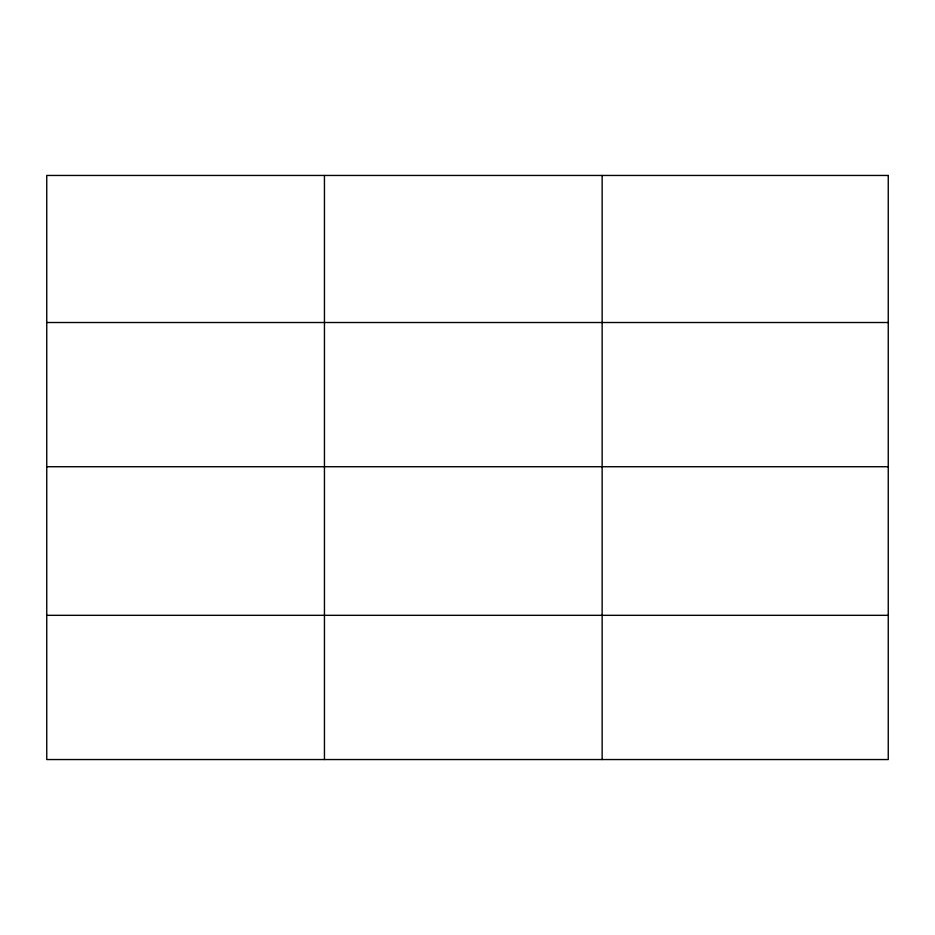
<?xml version="1.0" encoding="UTF-8"?>
<svg xmlns="http://www.w3.org/2000/svg" width="935" height="935" viewBox="0 0 935 935"><rect width="100%" height="100%" fill="white"/><g stroke="black" fill="none" stroke-linecap="round" stroke-linejoin="round"><path stroke-width="1.4" d="M46.75 322.517L888.25 322.517M46.75 466.729L888.25 466.729M46.75 615.323L888.25 615.323M602.14 175.453L602.14 759.547M324.445 175.453L324.445 759.547M888.25 175.453L46.75 175.453L46.75 759.547L888.25 759.547L888.25 175.453"/></g></svg>
